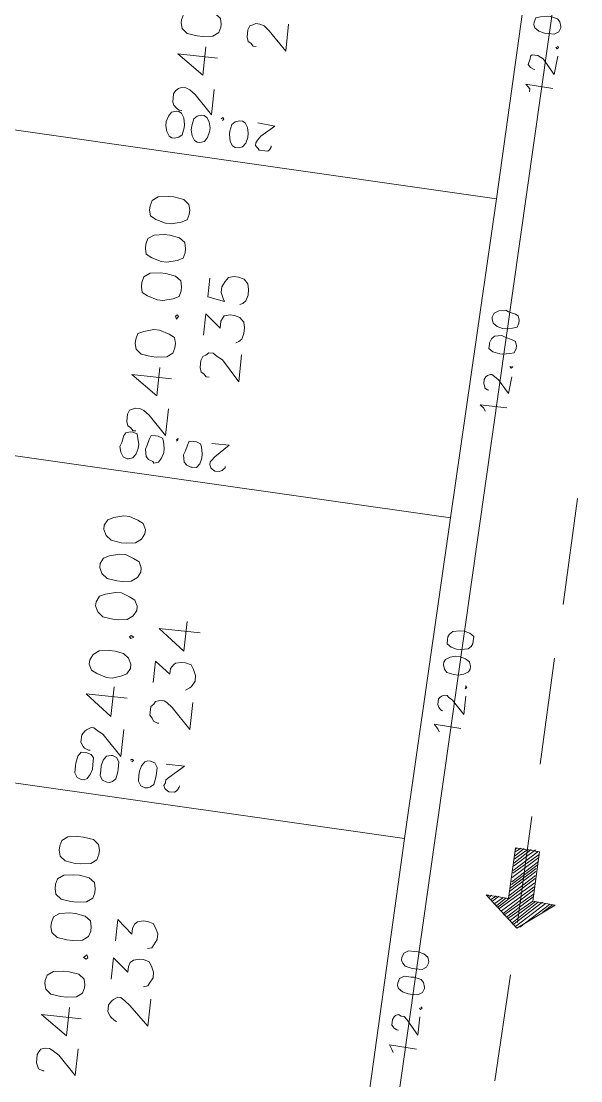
# Model space of a CAD drawing. Header units: metres. Extents: x -977055 to 805873, y -1033982 to 242021.
# Drawn here: x 2597.16 to 2618.03, y 788.47 to 827.98 of the extents above; entities that cross this region are included whole.
import ezdxf

# ---------------------------------------------------------------- set-up
doc = ezdxf.new("R2010")
doc.units = ezdxf.units.M
for name, color, linetype in [('PDF_acera', 7, 'Continuous'), ('PDF_areas por lote', 7, 'Continuous'), ('PDF_COTAS', 7, 'Continuous'), ('PDF_linea de centro', 7, 'Continuous'), ('PDF_LOTES', 7, 'Continuous'), ('PDF_No. lotes', 7, 'Continuous'), ('PDF_VIAS', 7, 'Continuous')]:
    doc.layers.add(name, color=color, linetype=linetype)

# ---------------------------------------------------------------- blocks, each defined once
blk = doc.blocks.new('CALLE')
at = {"layer": 'PDF_acera', "lineweight": 9}
blk.add_lwpolyline([(-140.55552, -136.74528), (-139.28544, -138.100032), (-140.34384, -169.216992), (-141.740928, -170.487072), (-209.478528, -168.200928), (-215.70192, -134.20512)], close=True, dxfattribs=at)
at = {"layer": 'PDF_areas por lote', "lineweight": 9}
for points in [[(-197.243424, -158.082624), (-197.243424, -158.040288), (-197.201088, -157.91328), (-197.116416, -157.870944), (-197.031744, -157.828608), (-196.777728, -157.828608), (-196.693056, -157.870944), (-196.608384, -157.91328), (-196.566048, -158.040288), (-196.566048, -158.167296), (-196.608384, -158.251968), (-196.735392, -158.463648), (-197.28576, -159.014016), (-196.481376, -159.014016)], [(-195.59232, -159.014016), (-195.59232, -157.828608), (-196.142688, -158.632992), (-195.295968, -158.632992)], [(-187.633152, -158.421312), (-187.633152, -158.378976), (-187.590816, -158.251968), (-187.54848, -158.209632), (-187.421472, -158.12496), (-187.209792, -158.12496), (-187.082784, -158.209632), (-187.040448, -158.251968), (-186.955776, -158.378976), (-186.955776, -158.463648), (-187.040448, -158.590656), (-187.12512, -158.76), (-187.717824, -159.352704), (-186.91344, -159.352704)], [(-185.982048, -159.352704), (-185.982048, -158.12496), (-186.574752, -158.929344), (-185.685696, -158.929344)], [(-178.065216, -158.76), (-178.065216, -158.675328), (-177.980544, -158.590656), (-177.938208, -158.505984), (-177.8112, -158.463648), (-177.59952, -158.463648), (-177.472512, -158.505984), (-177.430176, -158.590656), (-177.38784, -158.675328), (-177.38784, -158.802336), (-177.430176, -158.929344), (-177.557184, -159.098688), (-178.107552, -159.649056), (-177.303168, -159.649056)], [(-176.414112, -159.649056), (-176.414112, -158.463648), (-176.96448, -159.268032), (-176.11776, -159.268032)], [(-168.454944, -159.098688), (-168.454944, -159.014016), (-168.412608, -158.929344), (-168.327936, -158.844672), (-168.243264, -158.802336), (-167.989248, -158.802336), (-167.904576, -158.844672), (-167.819904, -158.929344), (-167.777568, -159.014016), (-167.777568, -159.141024), (-167.819904, -159.268032), (-167.946912, -159.437376), (-168.49728, -159.987744), (-167.735232, -159.987744)], [(-166.80384, -159.987744), (-166.80384, -158.802336), (-167.354208, -159.60672), (-166.507488, -159.60672)]]:
    blk.add_lwpolyline(points, dxfattribs=at)
for points in [[(-194.660928, -157.828608), (-194.830272, -157.870944), (-194.95728, -158.040288), (-194.999616, -158.33664), (-194.999616, -158.505984), (-194.95728, -158.802336), (-194.830272, -158.97168), (-194.660928, -159.014016), (-194.576256, -159.014016), (-194.406912, -158.97168), (-194.279904, -158.802336), (-194.237568, -158.505984), (-194.237568, -158.33664), (-194.279904, -158.040288), (-194.406912, -157.870944), (-194.576256, -157.828608)], [(-192.967488, -157.828608), (-193.136832, -157.870944), (-193.26384, -158.040288), (-193.306176, -158.33664), (-193.306176, -158.505984), (-193.26384, -158.802336), (-193.136832, -158.97168), (-192.967488, -159.014016), (-192.84048, -159.014016), (-192.671136, -158.97168), (-192.544128, -158.802336), (-192.501792, -158.505984), (-192.501792, -158.33664), (-192.544128, -158.040288), (-192.671136, -157.870944), (-192.84048, -157.828608)], [(-191.824416, -157.828608), (-191.99376, -157.870944), (-192.120768, -158.040288), (-192.163104, -158.33664), (-192.163104, -158.505984), (-192.120768, -158.802336), (-191.99376, -158.97168), (-191.824416, -159.014016), (-191.697408, -159.014016), (-191.528064, -158.97168), (-191.401056, -158.802336), (-191.35872, -158.505984), (-191.35872, -158.33664), (-191.401056, -158.040288), (-191.528064, -157.870944), (-191.697408, -157.828608)], [(-190.681344, -157.828608), (-190.850688, -157.870944), (-190.977696, -158.040288), (-191.020032, -158.33664), (-191.020032, -158.505984), (-190.977696, -158.802336), (-190.850688, -158.97168), (-190.681344, -159.014016), (-190.554336, -159.014016), (-190.384992, -158.97168), (-190.257984, -158.802336), (-190.215648, -158.505984), (-190.215648, -158.33664), (-190.257984, -158.040288), (-190.384992, -157.870944), (-190.554336, -157.828608)], [(-185.092992, -158.12496), (-185.262336, -158.209632), (-185.347008, -158.378976), (-185.43168, -158.675328), (-185.43168, -158.844672), (-185.347008, -159.098688), (-185.262336, -159.268032), (-185.092992, -159.352704), (-184.965984, -159.352704), (-184.79664, -159.268032), (-184.669632, -159.098688), (-184.627296, -158.844672), (-184.627296, -158.675328), (-184.669632, -158.378976), (-184.79664, -158.209632), (-184.965984, -158.12496)], [(-183.357216, -158.12496), (-183.52656, -158.209632), (-183.653568, -158.378976), (-183.695904, -158.675328), (-183.695904, -158.844672), (-183.653568, -159.098688), (-183.52656, -159.268032), (-183.357216, -159.352704), (-183.230208, -159.352704), (-183.060864, -159.268032), (-182.976192, -159.098688), (-182.89152, -158.844672), (-182.89152, -158.675328), (-182.976192, -158.378976), (-183.060864, -158.209632), (-183.230208, -158.12496)], [(-182.214144, -158.12496), (-182.383488, -158.209632), (-182.510496, -158.378976), (-182.552832, -158.675328), (-182.552832, -158.844672), (-182.510496, -159.098688), (-182.383488, -159.268032), (-182.214144, -159.352704), (-182.087136, -159.352704), (-181.917792, -159.268032), (-181.83312, -159.098688), (-181.748448, -158.844672), (-181.748448, -158.675328), (-181.83312, -158.378976), (-181.917792, -158.209632), (-182.087136, -158.12496)], [(-181.071072, -158.12496), (-181.240416, -158.209632), (-181.367424, -158.378976), (-181.40976, -158.675328), (-181.40976, -158.844672), (-181.367424, -159.098688), (-181.240416, -159.268032), (-181.071072, -159.352704), (-180.944064, -159.352704), (-180.77472, -159.268032), (-180.690048, -159.098688), (-180.605376, -158.844672), (-180.605376, -158.675328), (-180.690048, -158.378976), (-180.77472, -158.209632), (-180.944064, -158.12496)], [(-175.48272, -158.463648), (-175.652064, -158.505984), (-175.779072, -158.675328), (-175.821408, -158.97168), (-175.821408, -159.141024), (-175.779072, -159.437376), (-175.652064, -159.60672), (-175.48272, -159.649056), (-175.355712, -159.649056), (-175.186368, -159.60672), (-175.101696, -159.437376), (-175.017024, -159.141024), (-175.017024, -158.97168), (-175.101696, -158.675328), (-175.186368, -158.505984), (-175.355712, -158.463648)], [(-173.78928, -158.463648), (-173.958624, -158.505984), (-174.043296, -158.675328), (-174.127968, -158.97168), (-174.127968, -159.141024), (-174.043296, -159.437376), (-173.958624, -159.60672), (-173.78928, -159.649056), (-173.662272, -159.649056), (-173.492928, -159.60672), (-173.36592, -159.437376), (-173.323584, -159.141024), (-173.323584, -158.97168), (-173.36592, -158.675328), (-173.492928, -158.505984), (-173.662272, -158.463648)], [(-172.646208, -158.463648), (-172.815552, -158.505984), (-172.900224, -158.675328), (-172.984896, -158.97168), (-172.984896, -159.141024), (-172.900224, -159.437376), (-172.815552, -159.60672), (-172.646208, -159.649056), (-172.5192, -159.649056), (-172.349856, -159.60672), (-172.222848, -159.437376), (-172.180512, -159.141024), (-172.180512, -158.97168), (-172.222848, -158.675328), (-172.349856, -158.505984), (-172.5192, -158.463648)], [(-171.503136, -158.463648), (-171.67248, -158.505984), (-171.757152, -158.675328), (-171.841824, -158.97168), (-171.841824, -159.141024), (-171.757152, -159.437376), (-171.67248, -159.60672), (-171.503136, -159.649056), (-171.376128, -159.649056), (-171.206784, -159.60672), (-171.079776, -159.437376), (-171.03744, -159.141024), (-171.03744, -158.97168), (-171.079776, -158.675328), (-171.206784, -158.505984), (-171.376128, -158.463648)], [(-165.872448, -158.802336), (-166.041792, -158.844672), (-166.1688, -159.014016), (-166.211136, -159.310368), (-166.211136, -159.479712), (-166.1688, -159.776064), (-166.041792, -159.945408), (-165.872448, -159.987744), (-165.787776, -159.987744), (-165.618432, -159.945408), (-165.491424, -159.776064), (-165.449088, -159.479712), (-165.449088, -159.310368), (-165.491424, -159.014016), (-165.618432, -158.844672), (-165.787776, -158.802336)], [(-193.771872, -158.887008), (-193.814208, -158.97168), (-193.771872, -159.014016), (-193.6872, -158.97168)], [(-184.1616, -159.225696), (-184.203936, -159.268032), (-184.1616, -159.352704), (-184.119264, -159.268032)], [(-174.551328, -159.564384), (-174.636, -159.60672), (-174.551328, -159.649056), (-174.508992, -159.60672)]]:
    blk.add_lwpolyline(points, close=True, dxfattribs=at)
at = {"layer": 'PDF_COTAS', "lineweight": 9}
for points in [[(-188.522208, -158.33664), (-188.479872, -158.421312), (-188.352864, -158.505984), (-188.18352, -158.54832), (-188.056512, -158.54832), (-187.844832, -158.54832), (-187.76016, -158.463648), (-187.717824, -158.33664), (-187.717824, -158.294304), (-187.717824, -158.167296), (-187.844832, -158.082624), (-188.056512, -158.040288), (-188.141184, -158.040288), (-188.352864, -158.040288), (-188.479872, -158.12496), (-188.522208, -158.251968)], [(-188.522208, -158.33664), (-188.479872, -158.421312), (-188.352864, -158.505984), (-188.18352, -158.54832), (-188.056512, -158.54832), (-187.844832, -158.54832), (-187.76016, -158.463648), (-187.717824, -158.33664), (-187.717824, -158.294304), (-187.717824, -158.167296), (-187.844832, -158.082624), (-188.056512, -158.040288), (-188.141184, -158.040288), (-188.352864, -158.040288), (-188.479872, -158.12496), (-188.522208, -158.251968)], [(-178.911936, -158.632992), (-178.8696, -158.76), (-178.742592, -158.844672), (-178.573248, -158.887008), (-178.44624, -158.887008), (-178.276896, -158.844672), (-178.149888, -158.802336), (-178.107552, -158.675328), (-178.107552, -158.590656), (-178.149888, -158.463648), (-178.23456, -158.421312), (-178.44624, -158.378976), (-178.573248, -158.33664), (-178.742592, -158.378976), (-178.8696, -158.463648), (-178.911936, -158.590656)], [(-178.911936, -158.632992), (-178.8696, -158.76), (-178.742592, -158.844672), (-178.573248, -158.887008), (-178.44624, -158.887008), (-178.276896, -158.844672), (-178.149888, -158.802336), (-178.107552, -158.675328), (-178.107552, -158.590656), (-178.149888, -158.463648), (-178.23456, -158.421312), (-178.44624, -158.378976), (-178.573248, -158.33664), (-178.742592, -158.378976), (-178.8696, -158.463648), (-178.911936, -158.590656)], [(-188.522208, -159.098688), (-188.479872, -159.18336), (-188.3952, -159.268032), (-188.18352, -159.310368), (-188.098848, -159.310368), (-187.887168, -159.310368), (-187.76016, -159.225696), (-187.717824, -159.098688), (-187.717824, -159.056352), (-187.76016, -158.929344), (-187.887168, -158.844672), (-188.056512, -158.802336), (-188.18352, -158.802336), (-188.352864, -158.802336), (-188.479872, -158.887008), (-188.522208, -159.014016)], [(-188.522208, -159.098688), (-188.479872, -159.18336), (-188.3952, -159.268032), (-188.18352, -159.310368), (-188.098848, -159.310368), (-187.887168, -159.310368), (-187.76016, -159.225696), (-187.717824, -159.098688), (-187.717824, -159.056352), (-187.76016, -158.929344), (-187.887168, -158.844672), (-188.056512, -158.802336), (-188.18352, -158.802336), (-188.352864, -158.802336), (-188.479872, -158.887008), (-188.522208, -159.014016)], [(-169.301664, -158.97168), (-169.259328, -159.098688), (-169.174656, -159.18336), (-168.962976, -159.225696), (-168.878304, -159.225696), (-168.666624, -159.18336), (-168.539616, -159.098688), (-168.49728, -159.014016), (-168.49728, -158.929344), (-168.539616, -158.802336), (-168.666624, -158.717664), (-168.835968, -158.675328), (-168.962976, -158.675328), (-169.13232, -158.717664), (-169.259328, -158.802336), (-169.301664, -158.887008)], [(-169.301664, -158.97168), (-169.259328, -159.098688), (-169.174656, -159.18336), (-168.962976, -159.225696), (-168.878304, -159.225696), (-168.666624, -159.18336), (-168.539616, -159.098688), (-168.49728, -159.014016), (-168.49728, -158.929344), (-168.539616, -158.802336), (-168.666624, -158.717664), (-168.835968, -158.675328), (-168.962976, -158.675328), (-169.13232, -158.717664), (-169.259328, -158.802336), (-169.301664, -158.887008)], [(-178.954272, -159.39504), (-178.911936, -159.522048), (-178.784928, -159.60672), (-178.615584, -159.649056), (-178.488576, -159.649056), (-178.276896, -159.60672), (-178.192224, -159.564384), (-178.149888, -159.437376), (-178.149888, -159.352704), (-178.149888, -159.225696), (-178.276896, -159.18336), (-178.44624, -159.141024), (-178.573248, -159.098688), (-178.784928, -159.141024), (-178.8696, -159.225696), (-178.911936, -159.352704)], [(-178.954272, -159.39504), (-178.911936, -159.522048), (-178.784928, -159.60672), (-178.615584, -159.649056), (-178.488576, -159.649056), (-178.276896, -159.60672), (-178.192224, -159.564384), (-178.149888, -159.437376), (-178.149888, -159.352704), (-178.149888, -159.225696), (-178.276896, -159.18336), (-178.44624, -159.141024), (-178.573248, -159.098688), (-178.784928, -159.141024), (-178.8696, -159.225696), (-178.911936, -159.352704)], [(-169.344, -159.733728), (-169.301664, -159.860736), (-169.174656, -159.945408), (-169.005312, -159.987744), (-168.878304, -159.987744), (-168.70896, -159.945408), (-168.581952, -159.860736), (-168.539616, -159.776064), (-168.539616, -159.691392), (-168.581952, -159.564384), (-168.666624, -159.479712), (-168.878304, -159.437376), (-169.005312, -159.437376), (-169.174656, -159.479712), (-169.301664, -159.564384), (-169.344, -159.649056)], [(-169.344, -159.733728), (-169.301664, -159.860736), (-169.174656, -159.945408), (-169.005312, -159.987744), (-168.878304, -159.987744), (-168.70896, -159.945408), (-168.581952, -159.860736), (-168.539616, -159.776064), (-168.539616, -159.691392), (-168.581952, -159.564384), (-168.666624, -159.479712), (-168.878304, -159.437376), (-169.005312, -159.437376), (-169.174656, -159.479712), (-169.301664, -159.564384), (-169.344, -159.649056)], [(-187.802496, -159.649056), (-187.76016, -159.691392), (-187.802496, -159.733728), (-187.844832, -159.691392), (-187.802496, -159.733728), (-187.76016, -159.691392)], [(-188.564544, -160.24176), (-188.522208, -160.326432), (-188.437536, -160.411104), (-188.225856, -160.45344), (-188.098848, -160.45344), (-187.929504, -160.45344), (-187.802496, -160.368768), (-187.76016, -160.24176), (-187.76016, -160.157088), (-187.802496, -160.072416), (-187.929504, -159.987744), (-188.098848, -159.945408), (-188.225856, -159.945408), (-188.3952, -159.945408), (-188.522208, -160.03008), (-188.564544, -160.157088)], [(-188.564544, -160.24176), (-188.522208, -160.326432), (-188.437536, -160.411104), (-188.225856, -160.45344), (-188.098848, -160.45344), (-187.929504, -160.45344), (-187.802496, -160.368768), (-187.76016, -160.24176), (-187.76016, -160.157088), (-187.802496, -160.072416), (-187.929504, -159.987744), (-188.098848, -159.945408), (-188.225856, -159.945408), (-188.3952, -159.945408), (-188.522208, -160.03008), (-188.564544, -160.157088)], [(-178.192224, -159.987744), (-178.149888, -160.03008), (-178.192224, -160.03008), (-178.23456, -159.987744), (-178.192224, -160.03008), (-178.149888, -160.03008)], [(-178.954272, -160.538112), (-178.954272, -160.66512), (-178.827264, -160.749792), (-178.65792, -160.792128), (-178.530912, -160.792128), (-178.319232, -160.749792), (-178.23456, -160.707456), (-178.192224, -160.580448), (-178.192224, -160.495776), (-178.192224, -160.368768), (-178.319232, -160.326432), (-178.488576, -160.284096), (-178.615584, -160.24176), (-178.827264, -160.284096), (-178.911936, -160.368768), (-178.954272, -160.495776)], [(-178.954272, -160.538112), (-178.954272, -160.66512), (-178.827264, -160.749792), (-178.65792, -160.792128), (-178.530912, -160.792128), (-178.319232, -160.749792), (-178.23456, -160.707456), (-178.192224, -160.580448), (-178.192224, -160.495776), (-178.192224, -160.368768), (-178.319232, -160.326432), (-178.488576, -160.284096), (-178.615584, -160.24176), (-178.827264, -160.284096), (-178.911936, -160.368768), (-178.954272, -160.495776)], [(-168.581952, -160.284096), (-168.539616, -160.326432), (-168.581952, -160.368768), (-168.624288, -160.326432), (-168.581952, -160.368768), (-168.539616, -160.326432)], [(-187.802496, -160.707456), (-187.802496, -161.257824), (-188.18352, -160.834464), (-188.268192, -160.749792), (-188.352864, -160.749792), (-188.437536, -160.707456), (-188.522208, -160.749792), (-188.564544, -160.792128), (-188.60688, -160.8768), (-188.60688, -161.046144), (-188.564544, -161.08848), (-188.522208, -161.130816), (-188.437536, -161.173152), (-188.3952, -161.173152), (-188.437536, -161.173152), (-188.522208, -161.130816), (-188.564544, -161.08848), (-188.60688, -161.046144), (-188.60688, -160.8768), (-188.564544, -160.792128), (-188.522208, -160.749792), (-188.437536, -160.707456), (-188.352864, -160.749792), (-188.268192, -160.749792), (-188.18352, -160.834464), (-187.802496, -161.257824)], [(-169.386336, -160.8768), (-169.344, -161.003808), (-169.216992, -161.08848), (-169.047648, -161.130816), (-168.92064, -161.130816), (-168.751296, -161.08848), (-168.624288, -161.003808), (-168.581952, -160.919136), (-168.581952, -160.834464), (-168.624288, -160.707456), (-168.70896, -160.622784), (-168.92064, -160.580448), (-169.005312, -160.580448), (-169.216992, -160.622784), (-169.344, -160.707456), (-169.386336, -160.792128)], [(-169.386336, -160.8768), (-169.344, -161.003808), (-169.216992, -161.08848), (-169.047648, -161.130816), (-168.92064, -161.130816), (-168.751296, -161.08848), (-168.624288, -161.003808), (-168.581952, -160.919136), (-168.581952, -160.834464), (-168.624288, -160.707456), (-168.70896, -160.622784), (-168.92064, -160.580448), (-169.005312, -160.580448), (-169.216992, -160.622784), (-169.344, -160.707456), (-169.386336, -160.792128)], [(-178.192224, -161.046144), (-178.192224, -161.554176), (-178.573248, -161.173152), (-178.700256, -161.08848), (-178.742592, -161.046144), (-178.827264, -161.046144), (-178.911936, -161.08848), (-178.954272, -161.130816), (-178.996608, -161.215488), (-178.996608, -161.342496), (-178.954272, -161.427168), (-178.911936, -161.469504), (-178.8696, -161.51184), (-178.827264, -161.51184), (-178.8696, -161.51184), (-178.911936, -161.469504), (-178.954272, -161.427168), (-178.996608, -161.342496), (-178.996608, -161.215488), (-178.954272, -161.130816), (-178.911936, -161.08848), (-178.827264, -161.046144), (-178.742592, -161.046144), (-178.700256, -161.08848), (-178.573248, -161.173152), (-178.192224, -161.554176)], [(-168.581952, -161.384832), (-168.624288, -161.892864), (-168.962976, -161.51184), (-169.089984, -161.427168), (-169.174656, -161.384832), (-169.259328, -161.384832), (-169.301664, -161.427168), (-169.344, -161.469504), (-169.386336, -161.51184), (-169.386336, -161.681184), (-169.386336, -161.765856), (-169.344, -161.808192), (-169.259328, -161.850528), (-169.216992, -161.850528), (-169.259328, -161.850528), (-169.344, -161.808192), (-169.386336, -161.765856), (-169.386336, -161.681184), (-169.386336, -161.51184), (-169.344, -161.469504), (-169.301664, -161.427168), (-169.259328, -161.384832), (-169.174656, -161.384832), (-169.089984, -161.427168), (-168.962976, -161.51184), (-168.624288, -161.892864)], [(-193.602528, -168.243264), (-193.6872, -168.2856), (-193.771872, -168.412608), (-193.814208, -168.581952), (-193.814208, -168.70896), (-193.814208, -168.878304), (-193.729536, -169.005312), (-193.602528, -169.047648), (-193.560192, -169.047648), (-193.433184, -169.005312), (-193.348512, -168.92064), (-193.306176, -168.70896), (-193.306176, -168.624288), (-193.306176, -168.412608), (-193.390848, -168.2856), (-193.517856, -168.243264)], [(-192.84048, -168.2856), (-192.925152, -168.327936), (-193.009824, -168.412608), (-193.05216, -168.624288), (-193.05216, -168.70896), (-193.05216, -168.92064), (-192.967488, -169.047648), (-192.84048, -169.089984), (-192.798144, -169.089984), (-192.671136, -169.047648), (-192.586464, -168.92064), (-192.544128, -168.751296), (-192.544128, -168.624288), (-192.544128, -168.454944), (-192.6288, -168.327936), (-192.755808, -168.2856)], [(-183.992256, -168.581952), (-184.119264, -168.624288), (-184.203936, -168.70896), (-184.246272, -168.92064), (-184.246272, -169.047648), (-184.203936, -169.216992), (-184.119264, -169.344), (-184.034592, -169.386336), (-183.94992, -169.386336), (-183.822912, -169.344), (-183.73824, -169.216992), (-183.695904, -169.047648), (-183.695904, -168.92064), (-183.73824, -168.751296), (-183.822912, -168.624288), (-183.907584, -168.581952)], [(-183.230208, -168.624288), (-183.357216, -168.624288), (-183.441888, -168.751296), (-183.484224, -168.92064), (-183.484224, -169.047648), (-183.441888, -169.259328), (-183.357216, -169.344), (-183.272544, -169.386336), (-183.187872, -169.386336), (-183.060864, -169.386336), (-182.976192, -169.259328), (-182.933856, -169.089984), (-182.933856, -168.962976), (-182.976192, -168.751296), (-183.060864, -168.666624), (-183.145536, -168.624288)], [(-174.381984, -168.92064), (-174.508992, -168.92064), (-174.593664, -169.047648), (-174.636, -169.259328), (-174.636, -169.344), (-174.593664, -169.55568), (-174.551328, -169.682688), (-174.42432, -169.725024), (-174.339648, -169.725024), (-174.21264, -169.682688), (-174.170304, -169.55568), (-174.127968, -169.386336), (-174.085632, -169.259328), (-174.127968, -169.047648), (-174.21264, -168.962976), (-174.339648, -168.92064)], [(-173.619936, -168.92064), (-173.746944, -168.962976), (-173.831616, -169.089984), (-173.873952, -169.259328), (-173.873952, -169.386336), (-173.831616, -169.55568), (-173.78928, -169.682688), (-173.662272, -169.725024), (-173.5776, -169.725024), (-173.450592, -169.682688), (-173.408256, -169.598016), (-173.36592, -169.386336), (-173.323584, -169.301664), (-173.36592, -169.089984), (-173.450592, -168.962976), (-173.5776, -168.92064)], [(-164.814048, -169.216992), (-164.89872, -169.259328), (-164.983392, -169.386336), (-165.025728, -169.55568), (-165.025728, -169.682688), (-165.025728, -169.852032), (-164.941056, -169.97904), (-164.814048, -170.021376), (-164.771712, -170.021376), (-164.644704, -169.97904), (-164.560032, -169.894368), (-164.517696, -169.682688), (-164.517696, -169.598016), (-164.560032, -169.386336), (-164.602368, -169.259328), (-164.729376, -169.216992)]]:
    blk.add_lwpolyline(points, close=True, dxfattribs=at)
for points in [[(-195.59232, -168.327936), (-195.507648, -168.2856), (-195.38064, -168.200928), (-195.422976, -169.005312)], [(-194.914944, -168.412608), (-194.914944, -168.370272), (-194.872608, -168.2856), (-194.830272, -168.243264), (-194.787936, -168.200928), (-194.618592, -168.200928), (-194.53392, -168.243264), (-194.491584, -168.2856), (-194.449248, -168.370272), (-194.491584, -168.454944), (-194.491584, -168.539616), (-194.576256, -168.624288), (-194.999616, -169.005312), (-194.449248, -169.005312)], [(-185.982048, -168.666624), (-185.897376, -168.624288), (-185.770368, -168.49728), (-185.812704, -169.301664)], [(-185.347008, -168.70896), (-185.347008, -168.666624), (-185.304672, -168.624288), (-185.262336, -168.581952), (-185.177664, -168.539616), (-185.00832, -168.539616), (-184.965984, -168.581952), (-184.923648, -168.624288), (-184.881312, -168.70896), (-184.881312, -168.793632), (-184.923648, -168.835968), (-185.00832, -168.962976), (-185.389344, -169.344), (-184.838976, -169.344)], [(-176.371776, -169.005312), (-176.287104, -168.962976), (-176.202432, -168.835968), (-176.202432, -169.640352)], [(-175.736736, -169.047648), (-175.736736, -169.005312), (-175.6944, -168.92064), (-175.652064, -168.92064), (-175.567392, -168.878304), (-175.440384, -168.878304), (-175.355712, -168.92064), (-175.313376, -168.962976), (-175.27104, -169.047648), (-175.27104, -169.089984), (-175.313376, -169.174656), (-175.398048, -169.301664), (-175.779072, -169.640352), (-175.27104, -169.682688)], [(-194.195232, -168.962976), (-194.237568, -169.005312), (-194.195232, -169.047648), (-194.152896, -169.005312)], [(-166.80384, -169.301664), (-166.719168, -169.301664), (-166.59216, -169.174656), (-166.634496, -169.97904)], [(-166.126464, -169.386336), (-166.126464, -169.344), (-166.084128, -169.259328), (-166.041792, -169.216992), (-165.999456, -169.174656), (-165.830112, -169.216992), (-165.74544, -169.216992), (-165.703104, -169.259328), (-165.703104, -169.344), (-165.703104, -169.428672), (-165.74544, -169.513344), (-165.787776, -169.598016), (-166.211136, -169.97904), (-165.660768, -170.021376)], [(-184.58496, -169.301664), (-184.627296, -169.301664), (-184.58496, -169.344), (-184.542624, -169.301664)], [(-174.974688, -169.598016), (-175.017024, -169.640352), (-174.974688, -169.682688), (-174.974688, -169.640352)], [(-165.406752, -169.936704), (-165.449088, -169.97904), (-165.406752, -170.021376), (-165.364416, -169.97904)]]:
    blk.add_lwpolyline(points, dxfattribs=at)
at = {"layer": 'PDF_linea de centro', "lineweight": 9}
for points in [[(-196.100352, -171.418464), (-192.925152, -171.545472)], [(-191.35872, -171.587808), (-188.18352, -171.67248)], [(-186.617088, -171.757152), (-183.441888, -171.841824)], [(-181.83312, -171.926496), (-178.65792, -172.011168)]]:
    blk.add_lwpolyline(points, dxfattribs=at)
at = {"layer": 'PDF_LOTES', "lineweight": 20}
for points in [[(-198.809856, -167.692896), (-189.24192, -167.989248), (-188.691552, -151.98624), (-198.301824, -151.689888)], [(-189.24192, -167.989248), (-179.631648, -168.327936), (-179.08128, -152.324928), (-188.691552, -151.98624)], [(-179.631648, -168.327936), (-170.063712, -168.666624), (-169.513344, -152.663616), (-179.08128, -152.324928)], [(-170.063712, -168.666624), (-160.45344, -168.962976), (-159.903072, -153.002304), (-169.513344, -152.663616)]]:
    blk.add_lwpolyline(points, close=True, dxfattribs=at)
at = {"layer": 'PDF_No. lotes', "lineweight": 20}
for points in [[(-195.549984, -160.072416), (-195.549984, -160.03008), (-195.465312, -159.903072), (-195.422976, -159.860736), (-195.295968, -159.776064), (-195.084288, -159.776064), (-194.95728, -159.860736), (-194.914944, -159.903072), (-194.830272, -160.03008), (-194.830272, -160.114752), (-194.914944, -160.24176), (-195.041952, -160.411104), (-195.59232, -161.003808), (-194.787936, -161.003808)], [(-194.32224, -159.776064), (-193.6872, -159.776064), (-194.068224, -160.24176), (-193.89888, -160.24176), (-193.771872, -160.284096), (-193.6872, -160.368768), (-193.644864, -160.538112), (-193.644864, -160.66512), (-193.6872, -160.834464), (-193.814208, -160.919136), (-193.983552, -161.003808), (-194.152896, -161.003808), (-194.32224, -160.919136), (-194.406912, -160.8768), (-194.449248, -160.749792)], [(-193.179168, -159.776064), (-192.544128, -159.776064), (-192.925152, -160.24176), (-192.755808, -160.24176), (-192.6288, -160.284096), (-192.544128, -160.368768), (-192.501792, -160.538112), (-192.501792, -160.66512), (-192.544128, -160.834464), (-192.671136, -160.919136), (-192.84048, -161.003808), (-193.009824, -161.003808), (-193.179168, -160.919136), (-193.26384, -160.8768), (-193.306176, -160.749792)], [(-186.617088, -160.368768), (-186.617088, -160.326432), (-186.574752, -160.199424), (-186.49008, -160.157088), (-186.405408, -160.072416), (-186.151392, -160.072416), (-186.06672, -160.157088), (-185.982048, -160.199424), (-185.939712, -160.326432), (-185.939712, -160.45344), (-185.982048, -160.538112), (-186.109056, -160.707456), (-186.70176, -161.30016), (-185.897376, -161.30016)], [(-185.43168, -160.072416), (-184.79664, -160.072416), (-185.135328, -160.538112), (-184.965984, -160.538112), (-184.838976, -160.622784), (-184.79664, -160.66512), (-184.754304, -160.834464), (-184.754304, -160.961472), (-184.79664, -161.130816), (-184.923648, -161.215488), (-185.092992, -161.30016), (-185.262336, -161.30016), (-185.43168, -161.215488), (-185.474016, -161.173152), (-185.558688, -161.046144)], [(-183.822912, -161.30016), (-183.822912, -160.072416), (-184.415616, -160.8768), (-183.52656, -160.8768)], [(-176.244768, -160.749792), (-176.244768, -160.66512), (-176.160096, -160.580448), (-176.11776, -160.495776), (-175.990752, -160.45344), (-175.779072, -160.45344), (-175.652064, -160.495776), (-175.609728, -160.580448), (-175.525056, -160.66512), (-175.525056, -160.792128), (-175.609728, -160.919136), (-175.6944, -161.08848), (-176.287104, -161.638848), (-175.48272, -161.638848)], [(-175.017024, -160.45344), (-174.381984, -160.45344), (-174.763008, -160.919136), (-174.551328, -160.919136), (-174.466656, -160.961472), (-174.381984, -161.003808), (-174.339648, -161.173152), (-174.339648, -161.30016), (-174.381984, -161.469504), (-174.508992, -161.596512), (-174.678336, -161.638848), (-174.84768, -161.638848), (-175.017024, -161.596512), (-175.101696, -161.51184), (-175.144032, -161.427168)], [(-173.323584, -160.45344), (-173.873952, -160.45344), (-173.958624, -160.961472), (-173.873952, -160.919136), (-173.704608, -160.834464), (-173.535264, -160.834464), (-173.36592, -160.919136), (-173.238912, -161.003808), (-173.196576, -161.173152), (-173.196576, -161.30016), (-173.238912, -161.469504), (-173.36592, -161.596512), (-173.535264, -161.638848), (-173.704608, -161.638848), (-173.873952, -161.596512), (-173.958624, -161.51184), (-174.00096, -161.427168)], [(-166.338144, -161.08848), (-166.338144, -161.003808), (-166.253472, -160.919136), (-166.211136, -160.834464), (-166.084128, -160.792128), (-165.872448, -160.792128), (-165.74544, -160.834464), (-165.703104, -160.919136), (-165.660768, -161.003808), (-165.660768, -161.130816), (-165.703104, -161.257824), (-165.830112, -161.427168), (-166.38048, -161.977536), (-165.576096, -161.977536)]]:
    blk.add_lwpolyline(points, dxfattribs=at)
at = {"layer": 'PDF_VIAS', "lineweight": 20}
blk.add_lwpolyline([(-190.639008, -170.571744), (-190.681344, -171.24912), (-189.157248, -171.291456), (-189.199584, -172.011168), (-190.681344, -171.968832), (-190.72368, -172.646208), (-191.528064, -171.587808)], close=True, dxfattribs=at)
at = {"layer": 'PDF_VIAS', "lineweight": 9}
for points in [[(-190.639008, -170.952768), (-190.808352, -170.783424)], [(-190.639008, -170.868096), (-190.766016, -170.741088)], [(-190.639008, -170.741088), (-190.72368, -170.656416)], [(-190.639008, -170.656416), (-190.681344, -170.61408)], [(-190.257984, -171.968832), (-191.062368, -171.079776)], [(-190.130976, -171.968832), (-191.020032, -170.995104)], [(-190.003968, -171.968832), (-190.977696, -170.952768)], [(-190.681344, -171.164448), (-190.93536, -170.910432)], [(-190.681344, -171.079776), (-190.893024, -170.82576)], [(-190.681344, -172.138176), (-191.401056, -171.418464)], [(-190.681344, -172.053504), (-191.316384, -171.376128)], [(-190.681344, -171.968832), (-191.274048, -171.291456)], [(-190.554336, -171.968832), (-191.231712, -171.24912)], [(-190.469664, -171.968832), (-191.189376, -171.164448)], [(-190.342656, -171.968832), (-191.14704, -171.122112)], [(-189.919296, -171.968832), (-190.596672, -171.24912)], [(-189.792288, -171.968832), (-190.469664, -171.24912)], [(-189.707616, -171.968832), (-190.384992, -171.24912)], [(-189.580608, -172.011168), (-190.257984, -171.291456)], [(-189.495936, -172.011168), (-190.173312, -171.291456)], [(-189.368928, -172.011168), (-190.046304, -171.291456)], [(-189.284256, -172.011168), (-189.919296, -171.291456)], [(-189.199584, -171.968832), (-189.834624, -171.291456)], [(-189.157248, -171.88416), (-189.707616, -171.291456)], [(-189.157248, -171.757152), (-189.622944, -171.291456)], [(-189.157248, -171.67248), (-189.495936, -171.291456)], [(-189.157248, -171.545472), (-189.411264, -171.291456)], [(-189.157248, -171.4608), (-189.284256, -171.291456)], [(-189.157248, -171.333792), (-189.199584, -171.291456)], [(-190.72368, -172.349856), (-191.485728, -171.545472)], [(-190.72368, -172.476864), (-191.485728, -171.67248)], [(-190.681344, -172.265184), (-191.443392, -171.4608)], [(-190.72368, -172.561536), (-190.977696, -172.30752)]]:
    blk.add_lwpolyline(points, dxfattribs=at)

msp = doc.modelspace()

# ---------------------------------------------------------------- block references
at = {"xscale": 1.255773352820658, "yscale": 1.255773352820658, "zscale": 1.255773352820658, "rotation": 83.85573648860341}
msp.add_blockref('CALLE', (2427.15058, 1056.36283, 1015.371), dxfattribs=at)

doc.saveas('drawing.dxf')
